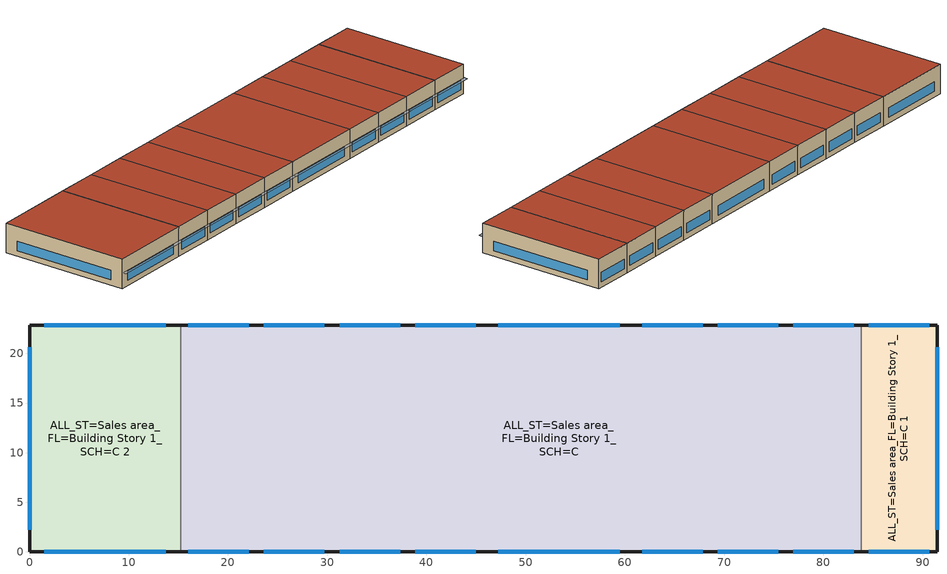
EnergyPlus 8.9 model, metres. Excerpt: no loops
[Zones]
ALL_ST=Sales area_FL=Building Story 1_SCH=C
 floor ground (BTAP-Grnd-Floor-Mass:U-0.757): 60.96,22.86 60.96,0 45.72,0 45.72,22.86 z0; 22.86,22.86 22.86,0 15.24,0 15.24,22.86 z0; 30.48,22.86 30.48,0 22.86,0 22.86,22.86 z0; 38.1,22.86 38.1,0 30.48,0 30.48,22.86 z0; 45.72,22.86 45.72,0 38.1,0 38.1,22.86 z0; 68.58,22.86 68.58,0 60.96,0 60.96,22.86 z0; 76.2,22.86 76.2,0 68.58,0 68.58,22.86 z0; 83.82,22.86 83.82,0 76.2,0 76.2,22.86 z0
 wall outside (BTAP-Ext-Wall-Mass:U-0.315-:{ "cond"=>0.06} adj ext wall insulation): 15.24,0 22.86,0 30.48,0 38.1,0 45.72,0 60.96,0 68.58,0 76.2,0 83.82,0 / 83.82,22.86 76.2,22.86 68.58,22.86 60.96,22.86 45.72,22.86 38.1,22.86 30.48,22.86 22.86,22.86 15.24,22.86 z0:5.18
 wall to ALL_ST=Sales area_FL=Building Story 1_SCH=C 2 (BTAP-Int-Wall): 15.24,22.86 15.24,0 z0:5.18
 wall to ALL_ST=Sales area_FL=Building Story 1_SCH=C 1 (BTAP-Int-Wall): 83.82,0 83.82,22.86 z0:5.18
 window (BTAP-Ext-DaylightDiffuser:U=0.210 SHGC=0.600-:{ "cond"=>0.7}): 47.22,0 59.46,0 / 59.46,22.86 47.22,22.86 z0.96:2.64; 16,0 22.1,0 / 22.1,22.86 16,22.86 / 23.62,0 29.72,0 / 29.72,22.86 23.62,22.86 / 31.24,0 37.34,0 / 37.34,22.86 31.24,22.86 / 38.86,0 44.96,0 / 44.96,22.86 38.86,22.86 / 61.72,0 67.82,0 / 67.82,22.86 61.72,22.86 / 69.34,0 75.44,0 / 75.44,22.86 69.34,22.86 / 76.96,0 83.06,0 / 83.06,22.86 76.96,22.86 z0.96:2.65
 roof outside (BTAP-Ext-Roof-Metal:U-0.193-:{ "cond"=>0.057} adj roof insulation): 60.96,0 60.96,22.86 45.72,22.86 45.72,0 z5.18; 22.86,0 22.86,22.86 15.24,22.86 15.24,0 z5.18; 30.48,0 30.48,22.86 22.86,22.86 22.86,0 z5.18; 38.1,0 38.1,22.86 30.48,22.86 30.48,0 z5.18; 45.72,0 45.72,22.86 38.1,22.86 38.1,0 z5.18; 68.58,0 68.58,22.86 60.96,22.86 60.96,0 z5.18; 76.2,0 76.2,22.86 68.58,22.86 68.58,0 z5.18; 83.82,0 83.82,22.86 76.2,22.86 76.2,0 z5.18
ALL_ST=Sales area_FL=Building Story 1_SCH=C 1
 floor ground (BTAP-Grnd-Floor-Mass:U-0.757): 91.44,22.86 91.44,0 83.82,0 83.82,22.86 z0
 wall outside (BTAP-Ext-Wall-Mass:U-0.315-:{ "cond"=>0.06} adj ext wall insulation): 83.82,0 91.44,0 91.44,22.86 83.82,22.86 z0:5.18
 window (BTAP-Ext-DaylightDiffuser:U=0.210 SHGC=0.600-:{ "cond"=>0.7}): 84.58,0 90.68,0 / 90.68,22.86 84.58,22.86 z0.96:2.65; 91.44,2.24 91.44,20.62 z0.96:2.64
 roof outside (BTAP-Ext-Roof-Metal:U-0.193-:{ "cond"=>0.057} adj roof insulation): 91.44,0 91.44,22.86 83.82,22.86 83.82,0 z5.18
ALL_ST=Sales area_FL=Building Story 1_SCH=C 2
 floor ground (BTAP-Grnd-Floor-Mass:U-0.757): 15.24,22.86 15.24,0 0,0 0,22.86 z0
 wall outside (BTAP-Ext-Wall-Mass:U-0.315-:{ "cond"=>0.06} adj ext wall insulation): 15.24,22.86 0,22.86 0,0 15.24,0 z0:5.18
 window (BTAP-Ext-DaylightDiffuser:U=0.210 SHGC=0.600-:{ "cond"=>0.7}): 1.5,0 13.74,0 / 0,20.62 0,2.24 / 13.74,22.86 1.5,22.86 z0.96:2.64
 roof outside (BTAP-Ext-Roof-Metal:U-0.193-:{ "cond"=>0.057} adj roof insulation): 15.24,0 15.24,22.86 0,22.86 0,0 z5.18
shading: 60.93,0 45.75,0 45.75,-0.73 60.93,-0.73 z2.84; 22.83,0 15.27,0 15.27,-0.73 22.83,-0.73 z2.85; 30.45,0 22.89,0 22.89,-0.73 30.45,-0.73 z2.85; 38.07,0 30.51,0 30.51,-0.73 38.07,-0.73 z2.85; 45.69,0 38.13,0 38.13,-0.73 45.69,-0.73 z2.85; 68.55,0 60.99,0 60.99,-0.73 68.55,-0.73 z2.85; 76.17,0 68.61,0 68.61,-0.73 76.17,-0.73 z2.85; 83.79,0 76.23,0 76.23,-0.73 83.79,-0.73 z2.85; 91.41,0 83.85,0 83.85,-0.73 91.41,-0.73 z2.85; 15.21,0 0.03,0 0.03,-0.73 15.21,-0.73 z2.84
[Building]
RetailStripmall-CAN_BC_Victoria.Intl.AP.717990_CWEC2016.epw created: 2019-08-07 21:44:03 +0000
[Site:Location]
Victoria Intl AP: Latitude {deg}=48.647; Longitude {deg}=-123.426; Time Zone {hr}=-8; Elevation {m}=19.5
[Site:GroundTemperature:BuildingSurface]
19.527, 19.502, 19.536, 19.598, 20.002, 21.64, 22.225, 22.375, 21.449, 20.121, 19.802, 19.633
[Site:WaterMainsTemperature]
Calculation Method=Correlation; Annual Average Outdoor Air Temperature {C}=10.0917; Maximum Difference In Monthly Average Outdoor Air Temperatures {deltaC}=12.6
[SizingPeriod:DesignDay] Day of Month=21; Dry-Bulb Temperature Range Modifier Type=DefaultMultipliers; Humidity Condition Type=Wetbulb; Barometric Pressure {Pa}=101091; Rain Indicator=No; Snow Indicator=No; Daylight Saving Time Indicator=No
Name | Month | Day Type | Maximum Dry-Bulb Temperature {C} | Daily Dry-Bulb Temperature Range {deltaC} | Wetbulb or DewPoint at Maximum Dry-Bulb {C} | Wind Speed {m/s} | Wind Direction {deg} | Solar Model Indicator | ASHRAE Clear Sky Optical Depth for Beam Irradiance (taub) | ASHRAE Clear Sky Optical Depth for Diffuse Irradiance (taud) | Sky Clearness
Victoria Intl AP Ann Clg .4% Condns DB=>MWB | 7 | SummerDesignDay | 26.7 | 10.1 | 17.7 | 2.8 | 120 | ASHRAETau | 0.349 | 2.532
Victoria Intl AP Ann Htg 99.6% Condns DB | 12 | WinterDesignDay | -4 | 0 | -4 | 3.8 | 250 | ASHRAEClearSky |  |  | 0
[Material] Thermal Absorptance=0.9
Name | Roughness | Thickness {m} | Conductivity {W/m-K} | Density {kg/m3} | Specific Heat {J/kg-K} | Solar Absorptance | Visible Absorptance
1/2IN Gypsum 1 | Smooth | 0.0127 | 0.16 | 784.9 | 830 | 0.4 | 0.4
1IN Stucco 1 | Smooth | 0.0253 | 0.6918 | 1858 | 837 | 0.7 | 0.92
6 in. Normalweight Concrete Floor | MediumRough | 0.1524 | 2.31 | 2322 | 832 | 0.7 | 0.7
8IN CONCRETE HW RefBldg 1 | Rough | 0.2032 | 1.311 | 2240 | 836.8 | 0.7 | 0.7
G01 13mm gypsum board | Smooth | 0.0127 | 0.16 | 800 | 1090 | 0.7 | 0.5
Metal Roof Surface 1 | Smooth | 0.0008 | 45.28 | 7824 | 500 | 0.7 | 0.7
[Material:NoMass] Roughness=Smooth; Thermal Absorptance=0.9; Solar Absorptance=0.7
Name | Thermal Resistance {m2-K/W} | Visible Absorptance
Typical Carpet Pad 2 | 1.25503 | 0.8
Typical Insulation 6 R-93.1_R-value 35.0 (ft^2*h*R/Btu) | 6.16386 | 0.7
Typical Insulation 6 R-99.97_R-value 40.0 (ft^2*h*R/Btu) | 7.04441 | 0.7
[WindowMaterial:SimpleGlazingSystem]
SimpleGlazing:U=0.210 SHGC=0.600 1 U-0.12: U-Factor {W/m2-K}=1.2; Solar Heat Gain Coefficient=0.6; Visible Transmittance=0.21
[Construction]
BTAP-Ext-DaylightDiffuser:U=0.210 SHGC=0.600-:{ "cond"=>0.7}: SimpleGlazing:U=0.210 SHGC=0.600 1 U-0.12
BTAP-Ext-Roof-Metal:U-0.193-:{ "cond"=>0.057} adj roof insulation: Metal Roof Surface 1, Typical Insulation 6 R-99.97_R-value 40.0 (ft^2*h*R/Btu)
BTAP-Ext-Wall-Mass:U-0.315-:{ "cond"=>0.06} adj ext wall insulation: 1IN Stucco 1, 8IN CONCRETE HW RefBldg 1, Typical Insulation 6 R-93.1_R-value 35.0 (ft^2*h*R/Btu), 1/2IN Gypsum 1
BTAP-Grnd-Floor-Mass:U-0.757: 6 in. Normalweight Concrete Floor, Typical Carpet Pad 2
BTAP-Int-Wall: G01 13mm gypsum board, G01 13mm gypsum board
[Zone] Part of Total Floor Area=Yes
ALL_ST=Sales area_FL=Building Story 1_SCH=C; ALL_ST=Sales area_FL=Building Story 1_SCH=C 1; ALL_ST=Sales area_FL=Building Story 1_SCH=C 2
[InternalMass] Construction=BTAP-Int-Wall; Zone=ALL_ST=Sales area_FL=Building Story 1_SCH=C; Surface Area {m2}=118.4148
Merged LGstore2_Wall_2 - SMstore4_Wall_4; Merged LGstore2_Wall_4 - SMstore5_Wall_2; Merged SMstore1_Wall_4 - SMstore2_Wall_2; Merged SMstore2_Wall_4 - SMstore3_Wall_2; Merged SMstore3_Wall_4 - SMstore4_Wall_2; Merged SMstore5_Wall_4 - SMstore6_Wall_2; Merged SMstore6_Wall_4 - SMstore7_Wall_2
[ZoneInfiltration:DesignFlowRate] Schedule=Always On Discrete; Constant Term Coefficient=0; Temperature Term Coefficient=0; Velocity Term Coefficient=0.224; Velocity Squared Term Coefficient=0
Name | Zone or ZoneList | Design Flow Rate Calculation Method | Design Flow Rate {m3/s} | Flow per Exterior Surface Area {m3/s-m2}
LGstore2 Infiltration | ALL_ST=Sales area_FL=Building Story 1_SCH=C | Flow/Zone | 0.0696651
SMstore1 Infiltration; SMstore2 Infiltration; SMstore3 Infiltration; SMstore4 Infiltration; SMstore5 Infiltration; SMstore6 Infiltration; SMstore7 Infiltration | ALL_ST=Sales area_FL=Building Story 1_SCH=C | Flow/Zone | 0.0348325
SMstore8 Infiltration | ALL_ST=Sales area_FL=Building Story 1_SCH=C 1 | Flow/ExteriorArea |  | 0.000137604
LGstore1 Infiltration | ALL_ST=Sales area_FL=Building Story 1_SCH=C 2 | Flow/ExteriorArea |  | 0.000137604
[AvailabilityManager:NightCycle] Applicability Schedule=Always On Discrete; Control Type=CycleOnAny; Thermostat Tolerance {deltaC}=1; Cycling Run Time Control Type=FixedRunTime; Cycling Run Time {s}=3600
Name | Fan Schedule
Availability Manager Night Cycle 1 | Sys_3_PSZ ALL_ST=Sales area_FL=Building Story 1_SCH=C Occ Sch
Availability Manager Night Cycle 2 | Sys_3_PSZ ALL_ST=Sales area_FL=Building Story 1_SCH=C 1 Occ Sch
Availability Manager Night Cycle 3 | Sys_3_PSZ ALL_ST=Sales area_FL=Building Story 1_SCH=C 2 Occ Sch
[AvailabilityManager:Scheduled] Schedule=Always On Discrete
Air Loop HVAC Outdoor Air System 1 Availability Manager; Air Loop HVAC Outdoor Air System 2 Availability Manager; Air Loop HVAC Outdoor Air System 3 Availability Manager
[Schedule:Day:Interval]
Sys_3_PSZ ALL_ST=Sales area_FL=Building Story 1_SCH=C Occ Sch Sunday; Sys_3_PSZ ALL_ST=Sales area_FL=Building Story 1_SCH=C 1 Occ Sch Sunday; Sys_3_PSZ ALL_ST=Sales area_FL=Building Story 1_SCH=C 2 Occ Sch Sunday: No, 09:00, 0, 19:00, 1, 24:00, 0
Sys_3_PSZ ALL_ST=Sales area_FL=Building Story 1_SCH=C Occ Sch Monday; Sys_3_PSZ ALL_ST=Sales area_FL=Building Story 1_SCH=C Occ Sch Tuesday; Sys_3_PSZ ALL_ST=Sales area_FL=Building Story 1_SCH=C Occ Sch Wednesday; Sys_3_PSZ ALL_ST=Sales area_FL=Building Story 1_SCH=C Occ Sch Thursday; Sys_3_PSZ ALL_ST=Sales area_FL=Building Story 1_SCH=C Occ Sch Friday; Sys_3_PSZ ALL_ST=Sales area_FL=Building Story 1_SCH=C Occ Sch Saturday; Sys_3_PSZ ALL_ST=Sales area_FL=Building Story 1_SCH=C 1 Occ Sch Monday; Sys_3_PSZ ALL_ST=Sales area_FL=Building Story 1_SCH=C 1 Occ Sch Tuesday; Sys_3_PSZ ALL_ST=Sales area_FL=Building Story 1_SCH=C 1 Occ Sch Wednesday; Sys_3_PSZ ALL_ST=Sales area_FL=Building Story 1_SCH=C 1 Occ Sch Thursday; Sys_3_PSZ ALL_ST=Sales area_FL=Building Story 1_SCH=C 1 Occ Sch Friday; Sys_3_PSZ ALL_ST=Sales area_FL=Building Story 1_SCH=C 1 Occ Sch Saturday; Sys_3_PSZ ALL_ST=Sales area_FL=Building Story 1_SCH=C 2 Occ Sch Monday; Sys_3_PSZ ALL_ST=Sales area_FL=Building Story 1_SCH=C 2 Occ Sch Tuesday; Sys_3_PSZ ALL_ST=Sales area_FL=Building Story 1_SCH=C 2 Occ Sch Wednesday; Sys_3_PSZ ALL_ST=Sales area_FL=Building Story 1_SCH=C 2 Occ Sch Thursday; Sys_3_PSZ ALL_ST=Sales area_FL=Building Story 1_SCH=C 2 Occ Sch Friday; Sys_3_PSZ ALL_ST=Sales area_FL=Building Story 1_SCH=C 2 Occ Sch Saturday: No, 09:00, 0, 21:00, 1, 24:00, 0
Sys_3_PSZ ALL_ST=Sales area_FL=Building Story 1_SCH=C Occ Sch Default; Sys_3_PSZ ALL_ST=Sales area_FL=Building Story 1_SCH=C Occ Sch Summer Design Day; Sys_3_PSZ ALL_ST=Sales area_FL=Building Story 1_SCH=C Occ Sch Winter Design Day; Sys_3_PSZ ALL_ST=Sales area_FL=Building Story 1_SCH=C 1 Occ Sch Default; Sys_3_PSZ ALL_ST=Sales area_FL=Building Story 1_SCH=C 1 Occ Sch Summer Design Day; Sys_3_PSZ ALL_ST=Sales area_FL=Building Story 1_SCH=C 1 Occ Sch Winter Design Day; Sys_3_PSZ ALL_ST=Sales area_FL=Building Story 1_SCH=C 2 Occ Sch Default; Sys_3_PSZ ALL_ST=Sales area_FL=Building Story 1_SCH=C 2 Occ Sch Summer Design Day; Sys_3_PSZ ALL_ST=Sales area_FL=Building Story 1_SCH=C 2 Occ Sch Winter Design Day: No, 24:00, 1
[Schedule:Week:Daily]
Sys_3_PSZ ALL_ST=Sales area_FL=Building Story 1_SCH=C Occ Sch Week Rule - Jan1-Dec31: Sys_3_PSZ ALL_ST=Sales area_FL=Building Story 1_SCH=C Occ Sch Sunday, Sys_3_PSZ ALL_ST=Sales area_FL=Building Story 1_SCH=C Occ Sch Monday, Sys_3_PSZ ALL_ST=Sales area_FL=Building Story 1_SCH=C Occ Sch Tuesday, Sys_3_PSZ ALL_ST=Sales area_FL=Building Story 1_SCH=C Occ Sch Wednesday, Sys_3_PSZ ALL_ST=Sales area_FL=Building Story 1_SCH=C Occ Sch Thursday, Sys_3_PSZ ALL_ST=Sales area_FL=Building Story 1_SCH=C Occ Sch Friday, Sys_3_PSZ ALL_ST=Sales area_FL=Building Story 1_SCH=C Occ Sch Saturday, Sys_3_PSZ ALL_ST=Sales area_FL=Building Story 1_SCH=C Occ Sch Default, Sys_3_PSZ ALL_ST=Sales area_FL=Building Story 1_SCH=C Occ Sch Summer Design Day, Sys_3_PSZ ALL_ST=Sales area_FL=Building Story 1_SCH=C Occ Sch Winter Design Day, Sys_3_PSZ ALL_ST=Sales area_FL=Building Story 1_SCH=C Occ Sch Default, Sys_3_PSZ ALL_ST=Sales area_FL=Building Story 1_SCH=C Occ Sch Default
Sys_3_PSZ ALL_ST=Sales area_FL=Building Story 1_SCH=C 1 Occ Sch Week Rule - Jan1-Dec31: Sys_3_PSZ ALL_ST=Sales area_FL=Building Story 1_SCH=C 1 Occ Sch Sunday, Sys_3_PSZ ALL_ST=Sales area_FL=Building Story 1_SCH=C 1 Occ Sch Monday, Sys_3_PSZ ALL_ST=Sales area_FL=Building Story 1_SCH=C 1 Occ Sch Tuesday, Sys_3_PSZ ALL_ST=Sales area_FL=Building Story 1_SCH=C 1 Occ Sch Wednesday, Sys_3_PSZ ALL_ST=Sales area_FL=Building Story 1_SCH=C 1 Occ Sch Thursday, Sys_3_PSZ ALL_ST=Sales area_FL=Building Story 1_SCH=C 1 Occ Sch Friday, Sys_3_PSZ ALL_ST=Sales area_FL=Building Story 1_SCH=C 1 Occ Sch Saturday, Sys_3_PSZ ALL_ST=Sales area_FL=Building Story 1_SCH=C 1 Occ Sch Default, Sys_3_PSZ ALL_ST=Sales area_FL=Building Story 1_SCH=C 1 Occ Sch Summer Design Day, Sys_3_PSZ ALL_ST=Sales area_FL=Building Story 1_SCH=C 1 Occ Sch Winter Design Day, Sys_3_PSZ ALL_ST=Sales area_FL=Building Story 1_SCH=C 1 Occ Sch Default, Sys_3_PSZ ALL_ST=Sales area_FL=Building Story 1_SCH=C 1 Occ Sch Default
Sys_3_PSZ ALL_ST=Sales area_FL=Building Story 1_SCH=C 2 Occ Sch Week Rule - Jan1-Dec31: Sys_3_PSZ ALL_ST=Sales area_FL=Building Story 1_SCH=C 2 Occ Sch Sunday, Sys_3_PSZ ALL_ST=Sales area_FL=Building Story 1_SCH=C 2 Occ Sch Monday, Sys_3_PSZ ALL_ST=Sales area_FL=Building Story 1_SCH=C 2 Occ Sch Tuesday, Sys_3_PSZ ALL_ST=Sales area_FL=Building Story 1_SCH=C 2 Occ Sch Wednesday, Sys_3_PSZ ALL_ST=Sales area_FL=Building Story 1_SCH=C 2 Occ Sch Thursday, Sys_3_PSZ ALL_ST=Sales area_FL=Building Story 1_SCH=C 2 Occ Sch Friday, Sys_3_PSZ ALL_ST=Sales area_FL=Building Story 1_SCH=C 2 Occ Sch Saturday, Sys_3_PSZ ALL_ST=Sales area_FL=Building Story 1_SCH=C 2 Occ Sch Default, Sys_3_PSZ ALL_ST=Sales area_FL=Building Story 1_SCH=C 2 Occ Sch Summer Design Day, Sys_3_PSZ ALL_ST=Sales area_FL=Building Story 1_SCH=C 2 Occ Sch Winter Design Day, Sys_3_PSZ ALL_ST=Sales area_FL=Building Story 1_SCH=C 2 Occ Sch Default, Sys_3_PSZ ALL_ST=Sales area_FL=Building Story 1_SCH=C 2 Occ Sch Default
[Schedule:Year]
Sys_3_PSZ ALL_ST=Sales area_FL=Building Story 1_SCH=C Occ Sch: Sys_3_PSZ ALL_ST=Sales area_FL=Building Story 1_SCH=C Occ Sch Week Rule - Jan1-Dec31, 1, 1, 12, 31
Sys_3_PSZ ALL_ST=Sales area_FL=Building Story 1_SCH=C 1 Occ Sch: Sys_3_PSZ ALL_ST=Sales area_FL=Building Story 1_SCH=C 1 Occ Sch Week Rule - Jan1-Dec31, 1, 1, 12, 31
Sys_3_PSZ ALL_ST=Sales area_FL=Building Story 1_SCH=C 2 Occ Sch: Sys_3_PSZ ALL_ST=Sales area_FL=Building Story 1_SCH=C 2 Occ Sch Week Rule - Jan1-Dec31, 1, 1, 12, 31
[Schedule:Constant]
Always On Discrete: Hourly Value=1
